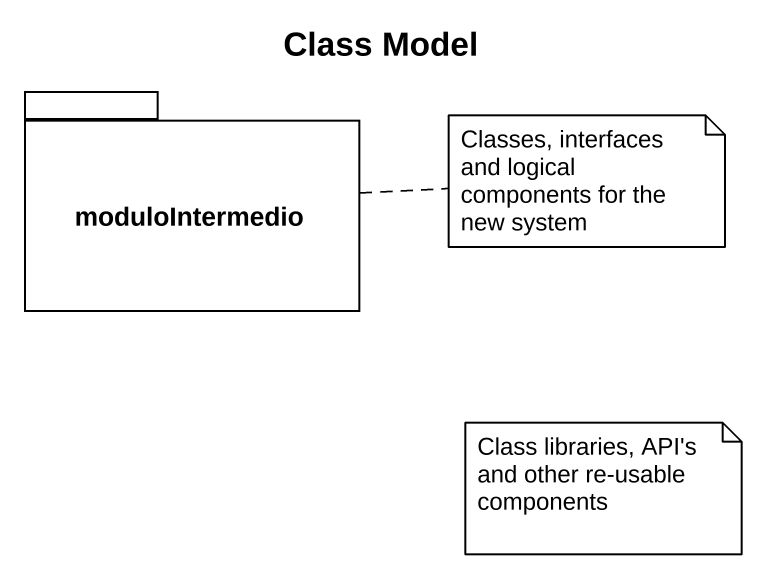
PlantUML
@startuml
title Class Model
package moduloIntermedio {
}
note right of moduloIntermedio : Classes, interfaces and logical components for the new system
note as N2
  Class libraries, API's and other re-usable components
end note
@enduml
